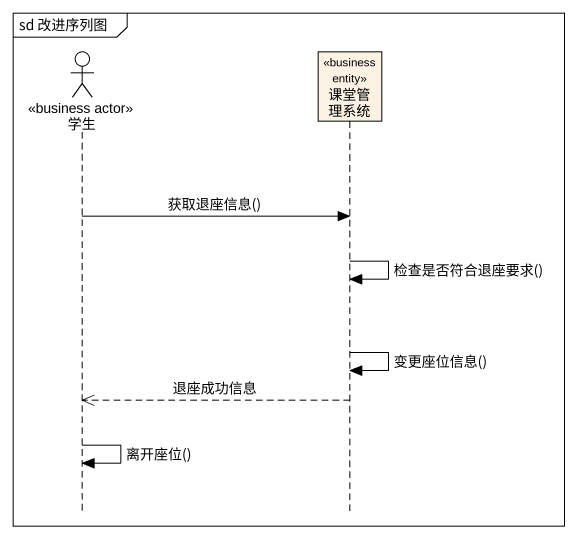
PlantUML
@startuml
mainframe sd 改进序列图
hide footbox
actor 学生 <<business actor>>
participant 课堂管理系统 <<business entity>>

学生 -> 课堂管理系统 : 获取退座信息()
课堂管理系统 -> 课堂管理系统 : 检查是否符合退座要求()
课堂管理系统 -> 课堂管理系统 : 变更座位信息()
课堂管理系统 -->> 学生 : 退座成功信息
学生 -> 学生 : 离开座位()
@enduml
